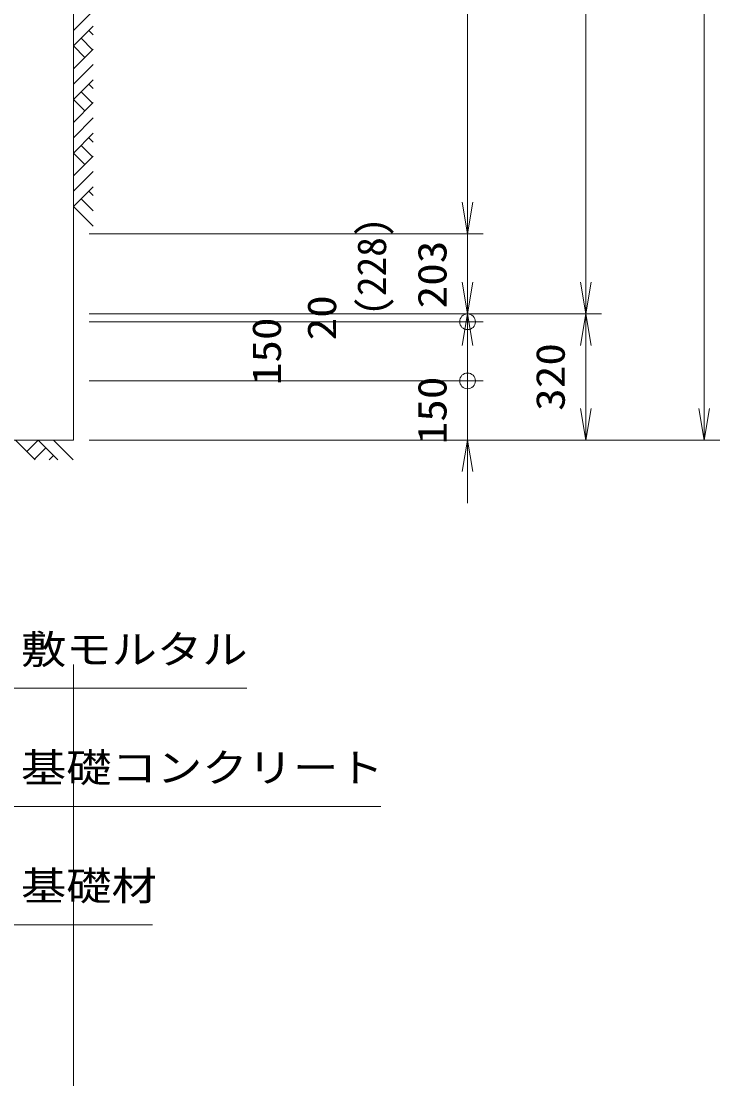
# Model space of a CAD drawing. Units: millimetres at full size. Extents: x 37600 to 71200, y -83280 to -59520.
# Drawn here: x 58426 to 60198, y -79269 to -76585 of the extents above; entities that cross this region are included whole.
import ezdxf
from ezdxf.enums import TextEntityAlignment as Align

# ---------------------------------------------------------------- set-up
doc = ezdxf.new("R2010")
doc.units = ezdxf.units.MM
doc.header["$LTSCALE"] = 80.0044
for name, color, linetype, lineweight in [('0_2', 4, 'Continuous', 13), ('寸法', 6, 'Continuous', 13), ('ﾊｯﾁﾝｸﾞ', 4, 'Continuous', 9)]:
    doc.layers.add(name, color=color, linetype=linetype, lineweight=lineweight)
doc.styles.add('ＭＳ ゴシック', font='')
doc.styles.get('ＭＳ ゴシック').set_extended_font_data('MS Gothic')

# ---------------------------------------------------------------- blocks, each defined once
blk = doc.blocks.new('open_arrow')
at = {"color": 0, "linetype": 'Continuous', "lineweight": -2}
blk.add_lwpolyline([(7.5, 1.25), (0, 0), (7.5, -1.25)], dxfattribs=at)
blk = doc.blocks.new('dimension_origin')
at = {"color": 0, "linetype": 'Continuous', "lineweight": -2}
blk.add_circle((0, 0), 1.25, dxfattribs=at)

msp = doc.modelspace()

# ---------------------------------------------------------------- linework, layer by layer
at = {"layer": '0_2'}
msp.add_lwpolyline([(58105, -77648), (58558, -77648), (58558, -75648)], dxfattribs=at)
at = {"layer": '寸法'}
for p, q in [((60158, -73872), (60158, -77648)), ((59858, -74872), (59858, -77328)), ((59558, -75075), (59558, -77125)), ((59558, -76965), (59558, -77488)), ((58598, -77125), (59598, -77125)), ((58598, -77125), (59598, -77125)), ((59558, -77428), (59558, -77168)), ((58598, -77328), (59898, -77328)), ((58598, -77328), (59598, -77328)), ((58598, -77328), (59898, -77328)), ((58598, -77328), (59598, -77328)), ((58598, -77348), (59598, -77348)), ((58598, -77348), (59598, -77348)), ((59558, -77348), (59558, -77498)), ((59858, -77328), (59858, -77648)), ((59558, -77418), (59558, -77808)), ((58598, -77498), (59598, -77498)), ((58598, -77498), (59598, -77498)), ((58598, -77648), (60198, -77648)), ((58598, -77648), (59898, -77648)), ((58598, -77648), (59598, -77648)), ((58558, -78218), (58558, -79518))]:
    msp.add_line(p, q, dxfattribs=at)
for points in [[(57855, -77348), (57889.84, -77420.01), (58305, -78278), (58998.33, -78278)], [(57780, -77498), (57814.98, -77569.95), (58305, -78578), (59338.33, -78578)], [(57705, -77648), (57740.07, -77719.9), (58305, -78878), (58758.33, -78878)]]:
    msp.add_lwpolyline(points, dxfattribs=at)
at = {"layer": 'ﾊｯﾁﾝｸﾞ'}
for p, q in [((58558, -76609.11), (58608, -76559.11)), ((58558, -76648), (58608, -76598)), ((58608, -76620.22), (58596.89, -76609.11)), ((58587.05, -76677.05), (58558, -76648)), ((58606.5, -76657.61), (58577.44, -76628.56)), ((58558, -76706.1), (58608, -76656.1)), ((58558, -76744.99), (58608, -76694.99)), ((58558, -76783.88), (58608, -76733.88)), ((58608, -76756.1), (58596.89, -76744.99)), ((58587.05, -76812.93), (58558, -76783.88)), ((58606.5, -76793.49), (58577.44, -76764.44)), ((58558, -76841.98), (58608, -76791.98)), ((58558, -76880.87), (58608, -76830.87)), ((58558, -76919.76), (58608, -76869.76)), ((58608, -76891.98), (58596.89, -76880.87)), ((58606.5, -76929.37), (58577.44, -76900.32)), ((58587.05, -76948.82), (58558, -76919.76)), ((58558, -76977.87), (58608, -76927.87)), ((58558, -77016.76), (58608, -76966.76)), ((58558, -77055.65), (58608, -77005.65)), ((58608, -77027.87), (58596.89, -77016.76)), ((58608, -77066.76), (58577.44, -77036.2)), ((58608, -77105.65), (58558, -77055.65)), ((58410.78, -77648), (58460.78, -77698)), ((58439.83, -77677.05), (58468.88, -77648)), ((58459.28, -77696.5), (58488.33, -77667.45)), ((58468.88, -77648), (58518.88, -77698)), ((58507.77, -77648), (58557.77, -77698)), ((58496.66, -77698), (58507.77, -77686.89))]:
    msp.add_line(p, q, dxfattribs=at)

# ---------------------------------------------------------------- block references
at = {"layer": '寸法'}
for name, p, xscale, yscale, rotation in [('open_arrow', (59558, -77125), 10.7, 10.7, 90), ('open_arrow', (59558, -77125), 10.7, 10.7, 90), ('open_arrow', (59558, -77328), 10.7, 10.7, 90), ('open_arrow', (59858, -77328), 10.7, 10.7, 90), ('dimension_origin', (59558, -77348), 16, 16, 270), ('dimension_origin', (59558, -77348), 16, 16, 270), ('open_arrow', (59558, -77328), 10.7, 10.7, 270), ('open_arrow', (59858, -77328), 10.7, 10.7, 270), ('dimension_origin', (59558, -77498), 16, 16, 90), ('dimension_origin', (59558, -77498), 16, 16, 90), ('open_arrow', (59858, -77648), 10.7, 10.7, 90), ('open_arrow', (60158, -77648), 10.7, 10.7, 90), ('open_arrow', (59558, -77648), 10.7, 10.7, 270)]:
    msp.add_blockref(name, p, dxfattribs=dict(at, xscale=xscale, yscale=yscale, rotation=rotation))

# ---------------------------------------------------------------- texts
at = {"layer": '寸法', "color": 3, "style": 'ＭＳ ゴシック'}
msp.add_text('(228)', height=73.31, rotation=90, dxfattribs=at).set_placement((59278, -77208), align=Align.TOP_CENTER)
at = {"layer": '寸法', "style": 'ＭＳ ゴシック', "width": 1.15}
for s, p in [('203', (59468, -77228)), ('20', (59188, -77338)), ('150', (59048, -77423)), ('320', (59768, -77488)), ('150', (59468, -77573))]:
    msp.add_text(s, height=73.31, rotation=90, dxfattribs=at).set_placement(p, align=Align.MIDDLE_CENTER)
for s, p in [('敷モルタル', (58425, -78238)), ('基礎コンクリート', (58425, -78538)), ('基礎材', (58425, -78838))]:
    msp.add_text(s, height=73.31, dxfattribs=at).set_placement(p, align=Align.BOTTOM_LEFT)

doc.saveas('drawing.dxf')
